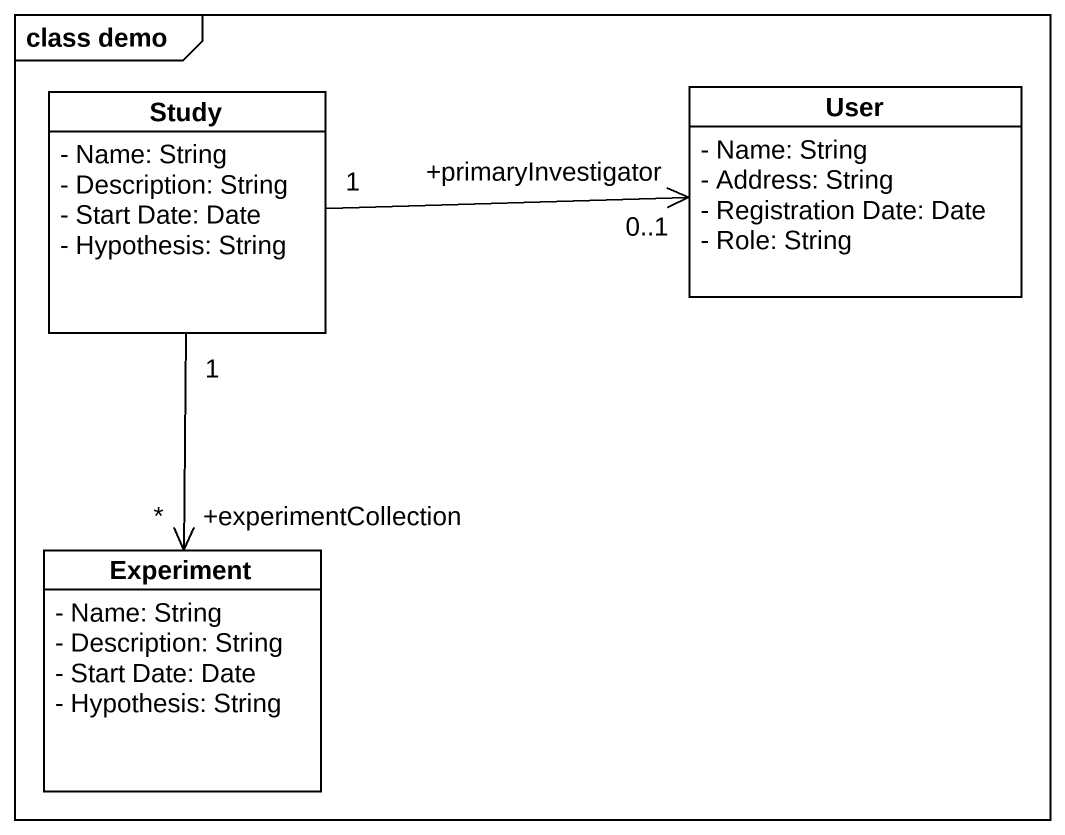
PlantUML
@startuml
mainframe class demo
hide circle
hide empty members
skinparam classAttributeIconSize 0
class Study {
  - Name: String
  - Description: String
  - Start Date: Date
  - Hypothesis: String
}
class User {
  - Name: String
  - Address: String
  - Registration Date: Date
  - Role: String
}
class Experiment {
  - Name: String
  - Description: String
  - Start Date: Date
  - Hypothesis: String
}
Study "1" -right-> "+primaryInvestigator\n0..1" User
Study "1" --> "+experimentCollection\n*" Experiment
@enduml
